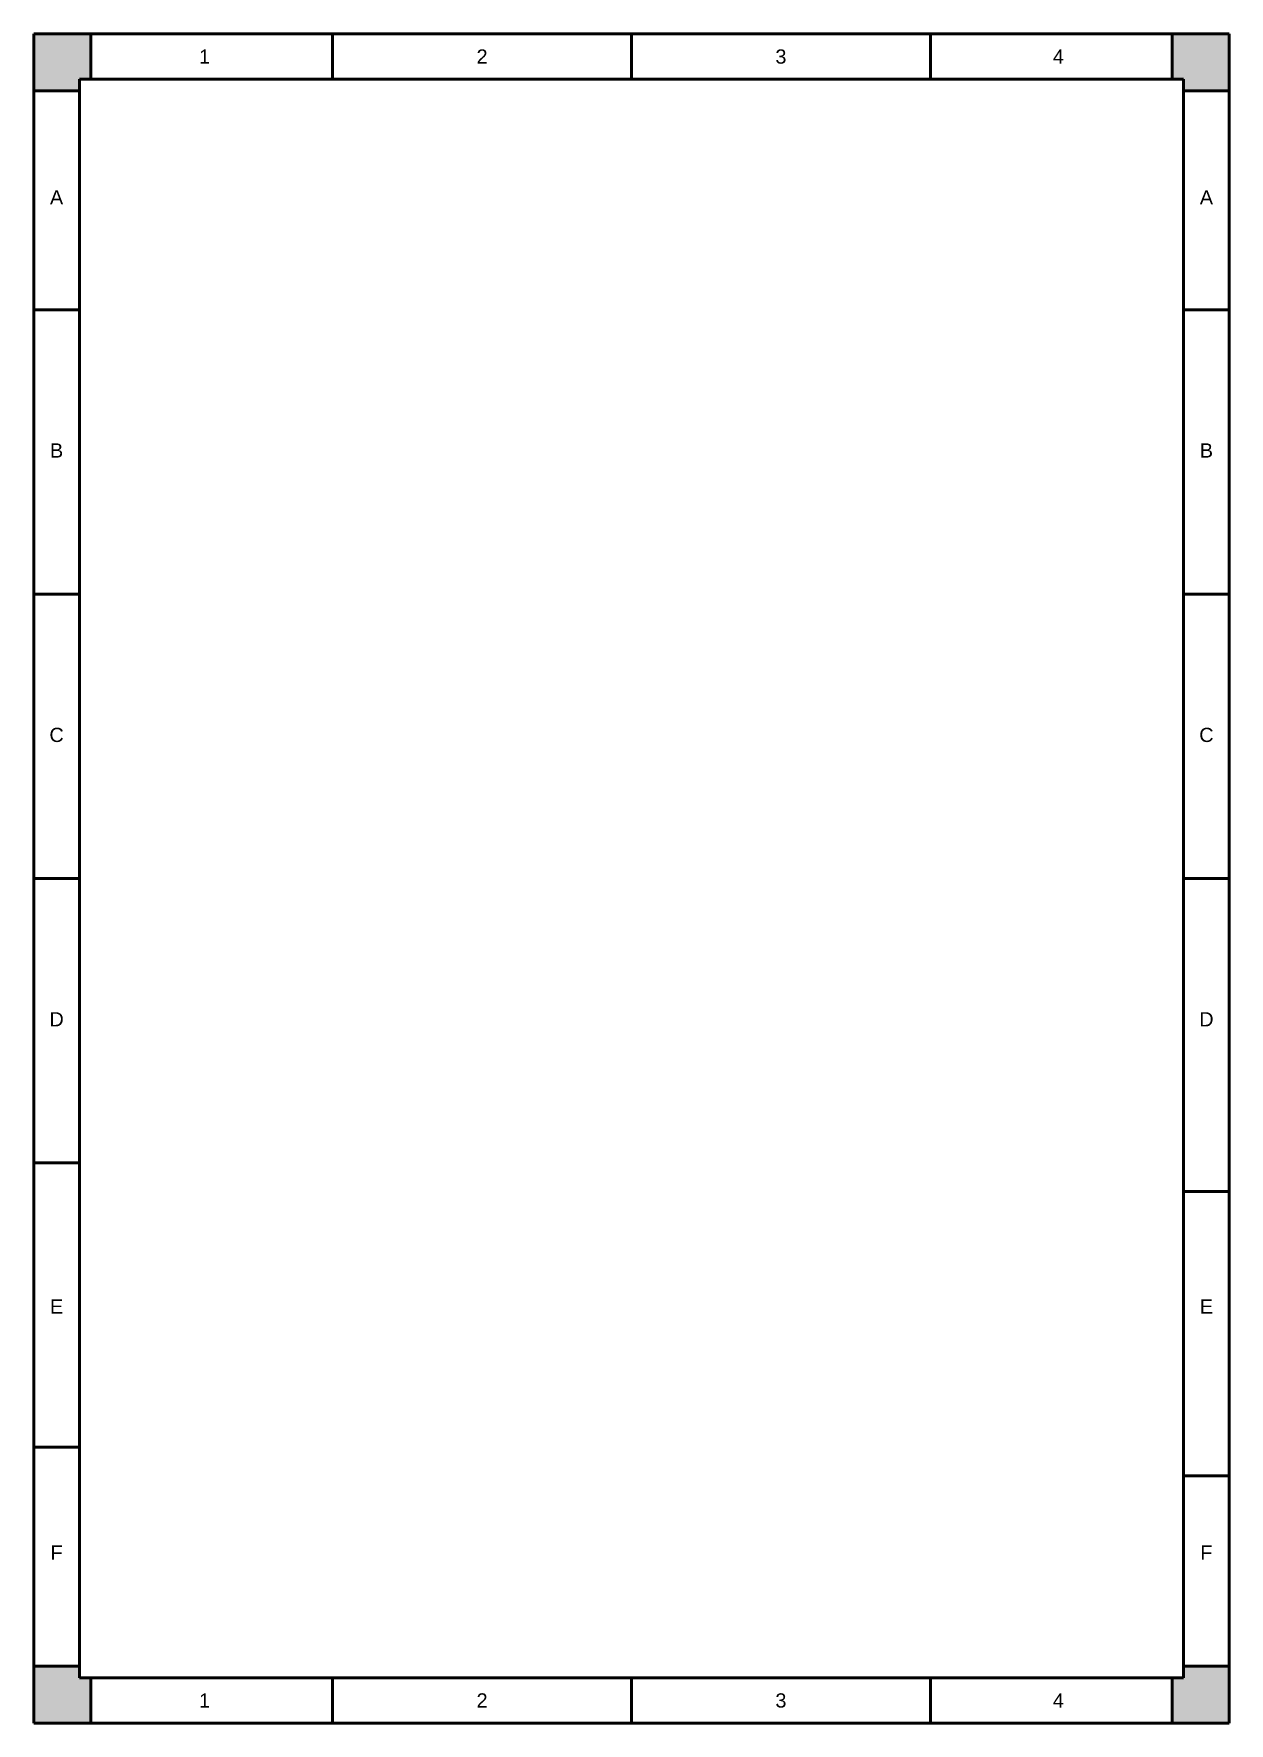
# Model space of a CAD drawing. Header units: millimetres. Extents: x 0 to 210, y 0 to 297.
import ezdxf
from ezdxf.enums import TextEntityAlignment as Align

# ---------------------------------------------------------------- set-up
doc = ezdxf.new("R2010")
doc.units = ezdxf.units.MM
doc.layers.add('bordure', color=178, linetype='Continuous', lineweight=25, true_color=0x000000)
doc.styles.add('textstyle11', font='')
doc.styles.add('textstyle12', font='')
doc.styles.add('textstyle13', font='')
doc.styles.add('textstyle14', font='')
doc.styles.add('textstyle15', font='')
doc.styles.add('textstyle16', font='')
doc.styles.add('textstyle17', font='')
doc.styles.add('textstyle18', font='')
doc.styles.add('textstyle19', font='')
doc.styles.add('textstyle20', font='')
doc.styles.add('textstyle21', font='')
doc.styles.add('textstyle22', font='')
doc.styles.add('textstyle23', font='')
doc.styles.add('textstyle24', font='')
doc.styles.add('textstyle25', font='')
doc.styles.add('textstyle26', font='')
doc.styles.add('textstyle27', font='')
doc.styles.add('textstyle28', font='')
doc.styles.add('textstyle29', font='')
doc.styles.add('textstyle30', font='')
doc.styles.get('textstyle11').set_extended_font_data('Arial')
doc.styles.get('textstyle12').set_extended_font_data('Arial')
doc.styles.get('textstyle13').set_extended_font_data('Arial')
doc.styles.get('textstyle14').set_extended_font_data('Arial')
doc.styles.get('textstyle15').set_extended_font_data('Arial')
doc.styles.get('textstyle16').set_extended_font_data('Arial')
doc.styles.get('textstyle17').set_extended_font_data('Arial')
doc.styles.get('textstyle18').set_extended_font_data('Arial')
doc.styles.get('textstyle19').set_extended_font_data('Arial')
doc.styles.get('textstyle20').set_extended_font_data('Arial')
doc.styles.get('textstyle21').set_extended_font_data('Arial')
doc.styles.get('textstyle22').set_extended_font_data('Arial')
doc.styles.get('textstyle23').set_extended_font_data('Arial')
doc.styles.get('textstyle24').set_extended_font_data('Arial')
doc.styles.get('textstyle25').set_extended_font_data('Arial')
doc.styles.get('textstyle26').set_extended_font_data('Arial')
doc.styles.get('textstyle27').set_extended_font_data('Arial')
doc.styles.get('textstyle28').set_extended_font_data('Arial')
doc.styles.get('textstyle29').set_extended_font_data('Arial')
doc.styles.get('textstyle30').set_extended_font_data('Arial')

msp = doc.modelspace()

# ---------------------------------------------------------------- hatches: boundary and pattern name
at = {"layer": 'bordure', "lineweight": 50, "true_color": 0x000000}
for points in [[(10, 289), (10, 297), (0, 297), (0, 287), (8, 287), (8, 289)], [(200, 289), (200, 297), (210, 297), (210, 287), (202, 287), (202, 289)], [(10, 8), (10, 0), (0, 0), (0, 10), (8, 10), (8, 8)], [(200, 8), (200, 0), (210, 0), (210, 10), (202, 10), (202, 8)]]:
    msp.add_hatch(color=178, dxfattribs=at).paths.add_polyline_path(points, flags=0)

# ---------------------------------------------------------------- linework, layer by layer
at = {"layer": 'bordure', "color": 178, "lineweight": 50, "true_color": 0x000000}
for p, q in [((210, 297), (0, 297)), ((0, 297), (0, 0)), ((10, 289), (10, 297)), ((52.5, 297), (52.5, 289)), ((105, 297), (105, 289)), ((157.5, 297), (157.5, 289)), ((200, 289), (200, 297)), ((210, 0), (210, 297)), ((8, 289), (202, 289)), ((8, 8), (8, 289)), ((202, 289), (202, 8)), ((8, 287), (0, 287)), ((202, 287), (210, 287)), ((0, 248.5), (8, 248.5)), ((202, 248.5), (210, 248.5)), ((0, 198.5), (8, 198.5)), ((202, 198.5), (210, 198.5)), ((0, 148.5), (8, 148.5)), ((202, 148.5), (210, 148.5)), ((0, 98.5), (8, 98.5)), ((202, 93.5), (210, 93.5)), ((0, 48.5), (8, 48.5)), ((202, 43.5), (210, 43.5)), ((8, 10), (0, 10)), ((202, 10), (210, 10)), ((202, 8), (8, 8)), ((10, 8), (10, 0)), ((52.5, 8), (52.5, 0)), ((105, 8), (105, 0)), ((157.5, 8), (157.5, 0)), ((200, 8), (200, 0)), ((0, 0), (210, 0)), ((100, 0), (100, 0))]:
    msp.add_line(p, q, dxfattribs=at)

# ---------------------------------------------------------------- texts
for s, style, p in [('1', 'textstyle26', (30, 293)), ('2', 'textstyle27', (78.75, 293)), ('3', 'textstyle28', (131.25, 293)), ('4', 'textstyle29', (180, 293)), ('A', 'textstyle13', (4, 268.25)), ('A', 'textstyle14', (206, 268.25)), ('B', 'textstyle12', (4, 223.75)), ('B', 'textstyle15', (206, 223.75)), ('C', 'textstyle11', (4, 173.75)), ('C', 'textstyle16', (206, 173.75)), ('D', 'textstyle30', (4, 123.75)), ('D', 'textstyle17', (206, 123.75)), ('E', 'textstyle18', (4, 73.25)), ('E', 'textstyle20', (206, 73.25)), ('F', 'textstyle19', (4, 30)), ('F', 'textstyle21', (206, 30)), ('1', 'textstyle25', (30, 4)), ('2', 'textstyle24', (78.75, 4)), ('3', 'textstyle23', (131.25, 4)), ('4', 'textstyle22', (180, 4))]:
    msp.add_text(s, height=2.5, dxfattribs=dict(at, style=style)).set_placement(p, align=Align.MIDDLE_CENTER)

doc.saveas('drawing.dxf')
